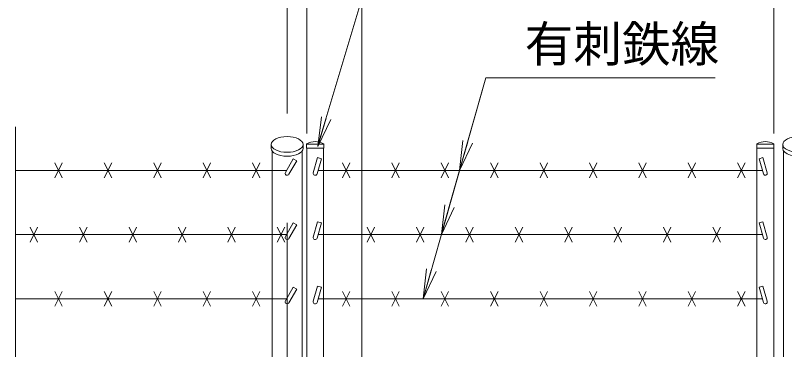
# Model space of a CAD drawing. Units: millimetres, scale not verified. Extents: x -6300 to 6300, y -4455 to 4455.
# Drawn here: x -5042 to -3485, y 806 to 1482 of the extents above; entities that cross this region are included whole.
import ezdxf
from ezdxf.enums import TextEntityAlignment as Align

# ---------------------------------------------------------------- set-up
doc = ezdxf.new("R2010")
doc.units = ezdxf.units.MM
doc.header["$LTSCALE"] = 30
doc.linetypes.add('USER1', pattern=[50.8, 31.75, -6.35, 6.35, -6.35])
for name, color, linetype, lineweight in [('0-0_D-STR1', 1, 'Continuous', 18), ('0-1_D-STR3', 3, 'Continuous', 13), ('0-2_D-BMK', 2, 'USER1', 13), ('0-6_D-STR-DIM', 7, 'Continuous', 9), ('0-7_0', 7, 'Continuous', 9), ('0-8_D-STR-TXT', 7, 'Continuous', 9)]:
    doc.layers.add(name, color=color, linetype=linetype, lineweight=lineweight)
doc.styles.add('ＭＳ ゴシック', font='')
doc.styles.get('ＭＳ ゴシック').set_extended_font_data('MS Gothic')

# ---------------------------------------------------------------- blocks, each defined once
blk = doc.blocks.new('_Open')
at = {"layer": '0-7_0'}
blk.add_line((-30, 5), (0, 0), dxfattribs=at)
blk.add_lwpolyline([(-30, -5), (0, 0), (-30, 0)], dxfattribs=at)

msp = doc.modelspace()

# ---------------------------------------------------------------- linework, layer by layer
at = {"layer": '0-0_D-STR1'}
for p, q in [((-4524.34, 1220.66), (-4524.34, 1212.7)), ((-4460.14, 1220.66), (-4460.14, 1212.7)), ((-4452.99, 1221.28), (-4452.99, 1212.95)), ((-4417.99, 1220.95), (-4452.99, 1220.95)), ((-4417.99, 1221.28), (-4417.99, 1212.95)), ((-3541.99, 1221.28), (-3541.99, 1212.95)), ((-3541.99, 1220.95), (-3506.99, 1220.95)), ((-3506.99, 1221.28), (-3506.99, 1212.95)), ((-3489.34, 1220.66), (-3489.34, 1212.7)), ((-4522.49, 750.95), (-4522.49, 1207.39)), ((-4461.99, 1207.39), (-4461.99, -126.05)), ((-4417.99, 1212.95), (-4452.99, 1212.95)), ((-4452.49, 1212.95), (-4452.49, -126.05)), ((-4418.49, 1212.95), (-4418.49, 750.95)), ((-3541.99, 1212.95), (-3506.99, 1212.95)), ((-3541.49, 750.95), (-3541.49, 1212.95)), ((-3507.49, -1019.05), (-3507.49, 1212.95)), ((-3487.49, 1207.39), (-3487.49, -1399.05))]:
    msp.add_line(p, q, dxfattribs=at)
for centre, radius, start, end in [((-4451.99, 1221.28), 1, 122.29827, 180), ((-4435.49, 1190.73), 35.72, 61.52136, 118.47864), ((-4418.99, 1221.28), 1, 0, 57.70173), ((-3540.99, 1221.28), 1, 122.29827, 180), ((-3524.49, 1190.73), 35.72, 61.52136, 118.47864), ((-3507.99, 1221.28), 1, 0, 57.70173)]:
    msp.add_arc(centre, radius, start, end, dxfattribs=at)
for centre, major_axis in [((-4492.24, 1220.66), (32.1, 0)), ((-3457.24, 1220.66), (-32.1, 0))]:
    msp.add_ellipse(centre, major_axis=major_axis, ratio=0.494803, dxfattribs=at)
for centre, major_axis, start_param, end_param in [((-4492.24, 1212.7), (32.1, 0), 3.1415927, 6.2831853), ((-3457.24, 1212.7), (-32.1, 0), 6.2831853, 9.424778)]:
    msp.add_ellipse(centre, major_axis=major_axis, ratio=0.494803, start_param=start_param, end_param=end_param, dxfattribs=at)
at = {"layer": '0-1_D-STR3'}
for p, q in [((-4947.24, 1153.24), (-4962.24, 1183.24)), ((-4947.24, 1183.24), (-4962.24, 1153.24)), ((-4847.24, 1153.24), (-4862.24, 1183.24)), ((-4847.24, 1183.24), (-4862.24, 1153.24)), ((-4747.24, 1153.24), (-4762.24, 1183.24)), ((-4747.24, 1183.24), (-4762.24, 1153.24)), ((-4647.24, 1153.24), (-4662.24, 1183.24)), ((-4647.24, 1183.24), (-4662.24, 1153.24)), ((-4547.24, 1153.24), (-4562.24, 1183.24)), ((-4547.24, 1183.24), (-4562.24, 1153.24)), ((-4479.78, 1191.83), (-4495.71, 1164.24)), ((-4472.85, 1187.83), (-4488.78, 1160.24)), ((-4472.85, 1187.83), (-4479.78, 1191.83)), ((-4430.62, 1193.97), (-4439.34, 1163.33)), ((-4422.93, 1191.78), (-4431.65, 1161.14)), ((-4422.93, 1191.78), (-4430.62, 1193.97)), ((-4380.49, 1153.24), (-4365.49, 1183.24)), ((-4380.49, 1183.24), (-4365.49, 1153.24)), ((-4280.49, 1153.24), (-4265.49, 1183.24)), ((-4280.49, 1183.24), (-4265.49, 1153.24)), ((-4180.49, 1153.24), (-4165.49, 1183.24)), ((-4180.49, 1183.24), (-4165.49, 1153.24)), ((-4080.49, 1153.24), (-4065.49, 1183.24)), ((-4080.49, 1183.24), (-4065.49, 1153.24)), ((-3980.49, 1153.24), (-3965.49, 1183.24)), ((-3980.49, 1183.24), (-3965.49, 1153.24)), ((-3880.49, 1153.24), (-3865.49, 1183.24)), ((-3880.49, 1183.24), (-3865.49, 1153.24)), ((-3780.49, 1153.24), (-3765.49, 1183.24)), ((-3780.49, 1183.24), (-3765.49, 1153.24)), ((-3680.49, 1153.24), (-3665.49, 1183.24)), ((-3680.49, 1183.24), (-3665.49, 1153.24)), ((-3580.49, 1153.24), (-3565.49, 1183.24)), ((-3580.49, 1183.24), (-3565.49, 1153.24)), ((-3537.06, 1191.78), (-3529.37, 1193.97)), ((-3537.06, 1191.78), (-3528.34, 1161.14)), ((-3529.37, 1193.97), (-3520.65, 1163.33)), ((-5042.24, 1168.24), (-4493.4, 1168.24)), ((-3530.36, 1168.24), (-4429.63, 1168.24)), ((-4479.78, 1061.92), (-4495.71, 1034.33)), ((-4472.85, 1057.92), (-4479.78, 1061.92)), ((-4430.62, 1064.07), (-4439.34, 1033.43)), ((-4422.93, 1061.88), (-4431.65, 1031.24)), ((-4422.93, 1061.88), (-4430.62, 1064.07)), ((-3537.06, 1061.88), (-3529.37, 1064.07)), ((-3537.06, 1061.88), (-3528.34, 1031.24)), ((-3529.37, 1064.07), (-3520.65, 1033.43)), ((-4997.24, 1023.33), (-5012.24, 1053.33)), ((-4997.24, 1053.33), (-5012.24, 1023.33)), ((-4897.24, 1023.33), (-4912.24, 1053.33)), ((-4897.24, 1053.33), (-4912.24, 1023.33)), ((-4797.24, 1023.33), (-4812.24, 1053.33)), ((-4797.24, 1053.33), (-4812.24, 1023.33)), ((-4697.24, 1023.33), (-4712.24, 1053.33)), ((-4697.24, 1053.33), (-4712.24, 1023.33)), ((-4597.24, 1023.33), (-4612.24, 1053.33)), ((-4597.24, 1053.33), (-4612.24, 1023.33)), ((-4497.24, 1023.33), (-4512.24, 1053.33)), ((-4497.24, 1053.33), (-4512.24, 1023.33)), ((-4472.85, 1057.92), (-4488.78, 1030.33)), ((-4330.49, 1023.33), (-4315.49, 1053.33)), ((-4330.49, 1053.33), (-4315.49, 1023.33)), ((-4230.49, 1023.33), (-4215.49, 1053.33)), ((-4230.49, 1053.33), (-4215.49, 1023.33)), ((-4130.49, 1023.33), (-4115.49, 1053.33)), ((-4130.49, 1053.33), (-4115.49, 1023.33)), ((-4030.49, 1023.33), (-4015.49, 1053.33)), ((-4030.49, 1053.33), (-4015.49, 1023.33)), ((-3930.49, 1023.33), (-3915.49, 1053.33)), ((-3930.49, 1053.33), (-3915.49, 1023.33)), ((-3830.49, 1023.33), (-3815.49, 1053.33)), ((-3830.49, 1053.33), (-3815.49, 1023.33)), ((-3730.49, 1023.33), (-3715.49, 1053.33)), ((-3730.49, 1053.33), (-3715.49, 1023.33)), ((-3630.49, 1023.33), (-3615.49, 1053.33)), ((-3630.49, 1053.33), (-3615.49, 1023.33)), ((-5042.24, 1038.33), (-4493.4, 1038.33)), ((-3530.36, 1038.33), (-4429.63, 1038.33)), ((-4430.62, 934.16), (-4439.34, 903.52)), ((-4422.93, 931.97), (-4430.62, 934.16)), ((-3537.06, 931.97), (-3529.37, 934.16)), ((-3529.37, 934.16), (-3520.65, 903.52)), ((-4947.24, 893.43), (-4962.24, 923.43)), ((-4947.24, 923.43), (-4962.24, 893.43)), ((-4847.24, 893.43), (-4862.24, 923.43)), ((-4847.24, 923.43), (-4862.24, 893.43)), ((-4747.24, 893.43), (-4762.24, 923.43)), ((-4747.24, 923.43), (-4762.24, 893.43)), ((-4647.24, 893.43), (-4662.24, 923.43)), ((-4647.24, 923.43), (-4662.24, 893.43)), ((-4547.24, 893.43), (-4562.24, 923.43)), ((-4547.24, 923.43), (-4562.24, 893.43)), ((-4479.78, 932.02), (-4495.71, 904.43)), ((-4472.85, 928.02), (-4488.78, 900.43)), ((-4472.85, 928.02), (-4479.78, 932.02)), ((-4422.93, 931.97), (-4431.65, 901.33)), ((-4380.49, 893.43), (-4365.49, 923.43)), ((-4380.49, 923.43), (-4365.49, 893.43)), ((-4280.49, 893.43), (-4265.49, 923.43)), ((-4280.49, 923.43), (-4265.49, 893.43)), ((-4180.49, 893.43), (-4165.49, 923.43)), ((-4180.49, 923.43), (-4165.49, 893.43)), ((-4080.49, 893.43), (-4065.49, 923.43)), ((-4080.49, 923.43), (-4065.49, 893.43)), ((-3980.49, 893.43), (-3965.49, 923.43)), ((-3980.49, 923.43), (-3965.49, 893.43)), ((-3880.49, 893.43), (-3865.49, 923.43)), ((-3880.49, 923.43), (-3865.49, 893.43)), ((-3780.49, 893.43), (-3765.49, 923.43)), ((-3780.49, 923.43), (-3765.49, 893.43)), ((-3680.49, 893.43), (-3665.49, 923.43)), ((-3680.49, 923.43), (-3665.49, 893.43)), ((-3580.49, 893.43), (-3565.49, 923.43)), ((-3580.49, 923.43), (-3565.49, 893.43)), ((-3537.06, 931.97), (-3528.34, 901.33)), ((-5042.24, 908.43), (-4493.4, 908.43)), ((-3530.36, 908.43), (-4429.63, 908.43))]:
    msp.add_line(p, q, dxfattribs=at)
for centre, start, end in [((-4492.24, 1162.24), 150, 330), ((-4435.49, 1162.24), 164.11158, 344.11158), ((-3524.49, 1162.24), 195.88842, 15.88842), ((-4492.24, 1032.33), 150, 330), ((-4435.49, 1032.33), 164.11158, 344.11158), ((-3524.49, 1032.33), 195.88842, 15.88842), ((-4492.24, 902.43), 150, 330), ((-4435.49, 902.43), 164.11158, 344.11158), ((-3524.49, 902.43), 195.88842, 15.88842)]:
    msp.add_arc(centre, 4, start, end, dxfattribs=at)
at = {"layer": '0-2_D-BMK'}
msp.add_line((-4492.24, -1414.05), (-4492.24, 1252.95), dxfattribs=at)
at = {"layer": '0-6_D-STR-DIM'}
for p, q in [((-4492.24, 1282.95), (-4492.24, 1952.95)), ((-4452.49, 1242.95), (-4452.49, 1772.95)), ((-3507.49, 1242.95), (-3507.49, 1772.95)), ((-5042.24, 1255.95), (-5042.24, -108.4))]:
    msp.add_line(p, q, dxfattribs=at)
at = {"layer": '0-8_D-STR-TXT'}
for p, q in [((-4341.04, 1515.89), (-4341.04, 741)), ((-4090.15, 1355.48), (-4179.57, 1040.26)), ((-4090.15, 1355.48), (-4142.72, 1170.16))]:
    msp.add_line(p, q, dxfattribs=at)
for points in [[(-3537.12, 1515.89), (-4341.04, 1515.89), (-4429.85, 1218.2)], [(-3625.82, 1355.48), (-4090.15, 1355.48), (-4216.42, 910.35)]]:
    msp.add_lwpolyline(points, dxfattribs=at)

# ---------------------------------------------------------------- block references
at = {"layer": '0-8_D-STR-TXT', "xscale": 2, "yscale": 2}
for p, rotation in [((-4430.42, 1216.29), 253.38908), ((-4143.27, 1168.24), 254.16392), ((-4180.12, 1038.33), 254.16392), ((-4216.96, 908.43), 254.16392)]:
    msp.add_blockref('_Open', p, dxfattribs=dict(at, rotation=rotation))

# ---------------------------------------------------------------- texts
at = {"layer": '0-8_D-STR-TXT', "style": 'ＭＳ ゴシック'}
msp.add_text('有刺鉄線', height=72.14, dxfattribs=at).set_placement((-4011.48, 1366.24), align=Align.BOTTOM_LEFT)

doc.saveas('drawing.dxf')
